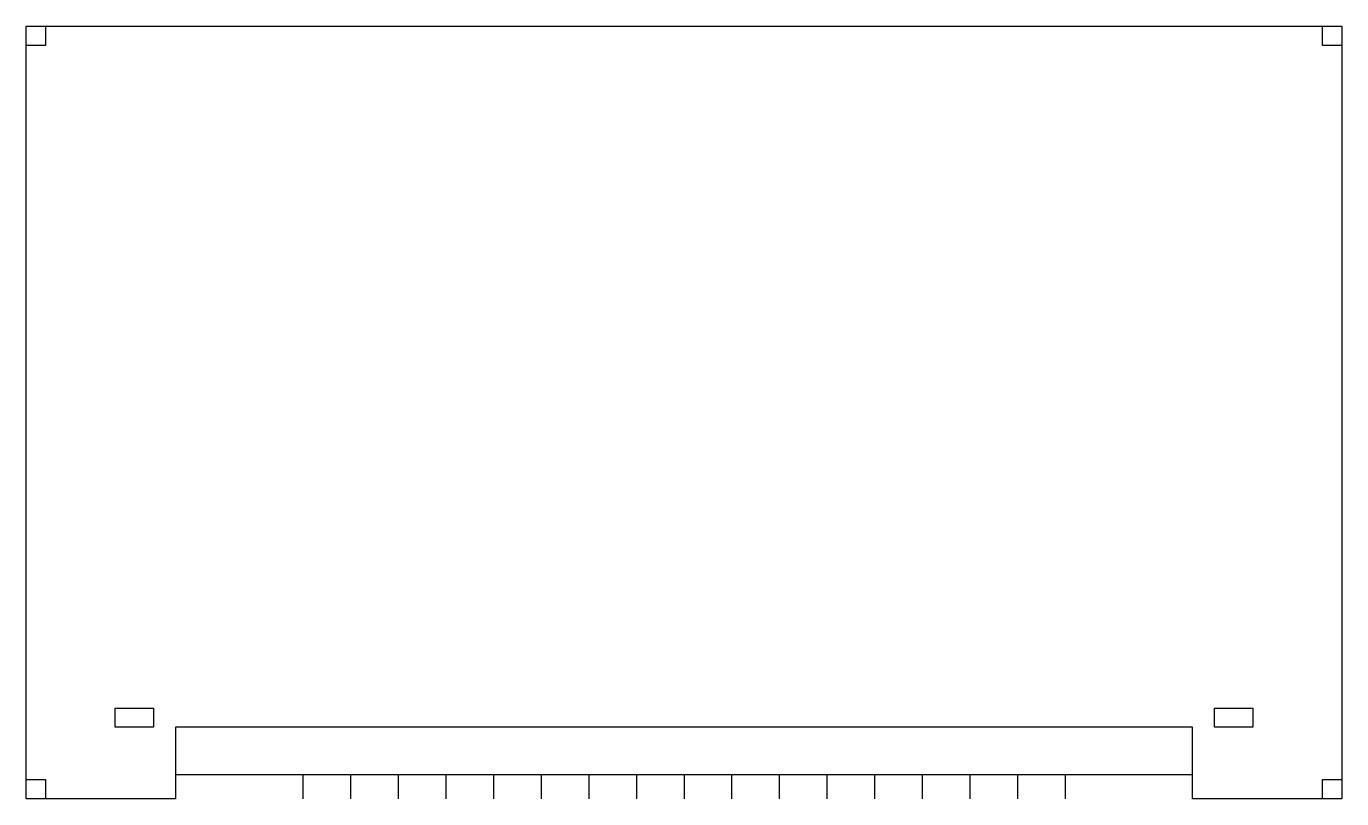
# Model space of a CAD drawing. Header units: metres. Extents: x -20.7 to 20.7, y -12.2 to 12.2.
import ezdxf

# ---------------------------------------------------------------- set-up
doc = ezdxf.new("R2010")
doc.units = ezdxf.units.M

msp = doc.modelspace()

# ---------------------------------------------------------------- linework, layer by layer
at = {"layer": 'Layer0'}
for p, q in [((-20.1, 12.15), (20.1, 12.15)), ((-20.7, 10.35), (-20.7, 11.55)), ((20.7, 11.55), (20.7, -11.55)), ((-20.7, -11.55), (-20.7, 10.35)), ((-16, -9.9), (-16, -11.4)), ((16, -9.9), (-16, -9.9)), ((16, -11.4), (16, -9.9)), ((-16, -11.4), (-16, -12.15)), ((-12, -11.4), (-16, -11.4)), ((-12, -11.4), (-12, -12.15)), ((-10.5, -11.4), (-12, -11.4)), ((-9, -11.4), (-10.5, -11.4)), ((-10.5, -11.4), (-10.5, -12.15)), ((-7.5, -11.4), (-9, -11.4)), ((-9, -11.4), (-9, -12.15)), ((-6, -11.4), (-7.5, -11.4)), ((-7.5, -11.4), (-7.5, -12.15)), ((-4.5, -11.4), (-6, -11.4)), ((-6, -11.4), (-6, -12.15)), ((-4.5, -11.4), (-4.5, -12.15)), ((-3, -11.4), (-4.5, -11.4)), ((-1.5, -11.4), (-3, -11.4)), ((-3, -11.4), (-3, -12.15)), ((0, -11.4), (-1.5, -11.4)), ((-1.5, -11.4), (-1.5, -12.15)), ((1.5, -11.4), (0, -11.4)), ((0, -11.4), (0, -12.15)), ((1.5, -11.4), (1.5, -12.15)), ((3, -11.4), (1.5, -11.4)), ((4.5, -11.4), (3, -11.4)), ((3, -11.4), (3, -12.15)), ((6, -11.4), (4.5, -11.4)), ((4.5, -11.4), (4.5, -12.15)), ((7.5, -11.4), (6, -11.4)), ((6, -11.4), (6, -12.15)), ((9, -11.4), (7.5, -11.4)), ((7.5, -11.4), (7.5, -12.15)), ((10.5, -11.4), (9, -11.4)), ((9, -11.4), (9, -12.15)), ((12, -11.4), (10.5, -11.4)), ((10.5, -11.4), (10.5, -12.15)), ((16, -11.4), (12, -11.4)), ((12, -11.4), (12, -12.15)), ((16, -12.15), (16, -11.4)), ((-16, -12.15), (-20.1, -12.15)), ((18.9, -12.15), (16, -12.15)), ((20.1, -12.15), (18.9, -12.15))]:
    msp.add_line(p, q, dxfattribs=at)
for points in [[(-20.1, 11.55, 0), (-20.7, 11.55, 0), (-20.7, 12.15, 0), (-20.1, 12.15, 0), (-20.1, 11.55, 0)], [(20.1, 11.55, 0), (20.1, 12.15, 0), (20.7, 12.15, 0), (20.7, 11.55, 0), (20.1, 11.55, 0)], [(-17.9, -9.9, 0), (-17.9, -9.3, 0), (-16.7, -9.3, 0), (-16.7, -9.9, 0), (-17.9, -9.9, 0)], [(16.7, -9.9, 0), (16.7, -9.3, 0), (17.9, -9.3, 0), (17.9, -9.9, 0), (16.7, -9.9, 0)], [(-20.1, -12.15, 0), (-20.7, -12.15, 0), (-20.7, -11.55, 0), (-20.1, -11.55, 0), (-20.1, -12.15, 0)], [(20.1, -12.15, 0), (20.1, -11.55, 0), (20.7, -11.55, 0), (20.7, -12.15, 0), (20.1, -12.15, 0)]]:
    msp.add_polyline3d(points, dxfattribs=at)

doc.saveas('drawing.dxf')
